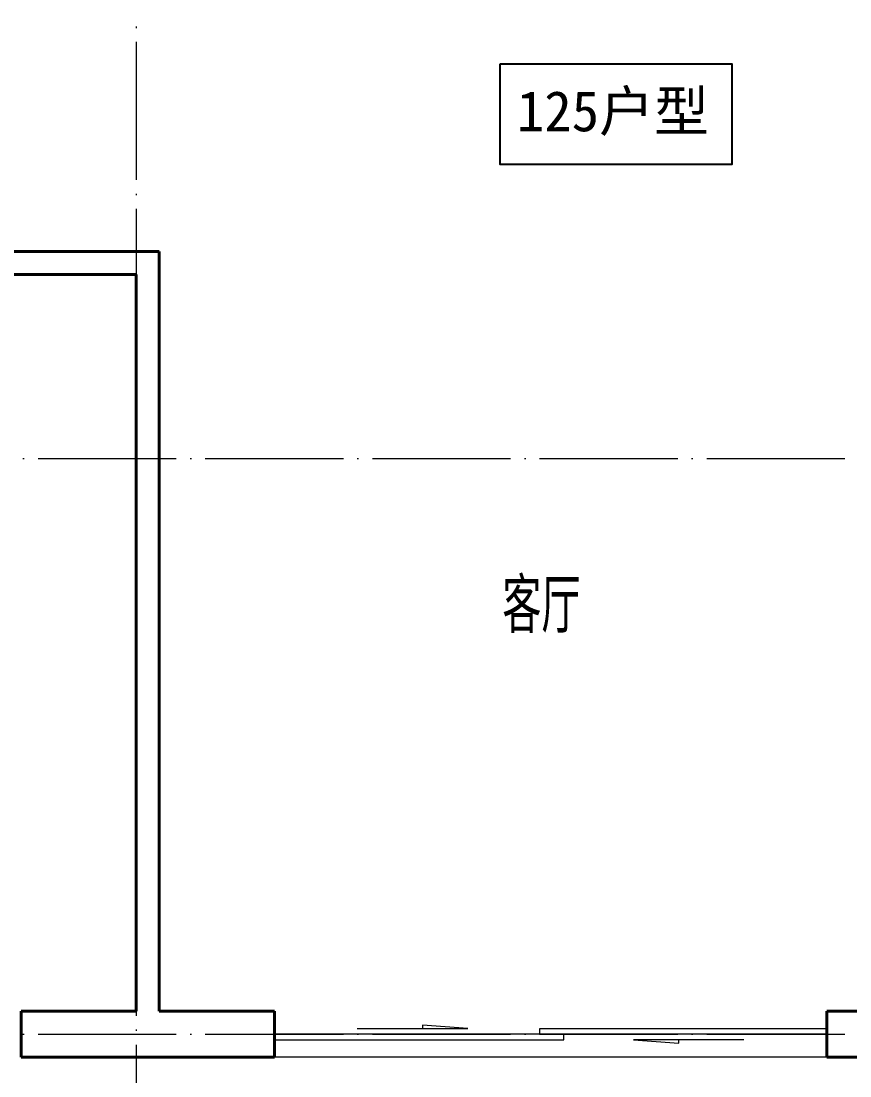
# Model space of a CAD drawing. Extents: x 27938 to 650306, y -92720 to 1524912.
# Drawn here: x 305617 to 309217, y 597568 to 602149 of the extents above; entities that cross this region are included whole.
import ezdxf

# ---------------------------------------------------------------- set-up
doc = ezdxf.new("R2010")
doc.units = 0
doc.header["$LTSCALE"] = 1000
doc.header["$MEASUREMENT"] = 0
doc.linetypes.add('DOTE', pattern=[2.42, 2, -0.2, 0.02, -0.2])
for name, color, linetype, lineweight in [('DOTE', 19, 'DOTE', 9), ('WALL', 9, 'Continuous', 40), ('WINDOW', 8, 'Continuous', 15)]:
    doc.layers.add(name, color=color, linetype=linetype, lineweight=lineweight)
doc.layers.add('PUB_TEXT', color=4, linetype='Continuous')
doc.styles.get("Standard").update_dxf_attribs({"font": 'gbenor.shx', "bigfont": 'gbcbig.shx'})
doc.styles.add('黑体', font='simhei.ttf')

# ---------------------------------------------------------------- blocks, each defined once
blk = doc.blocks.new('GDGDGRDGDGDR')
at = {"layer": 'DOTE', "linetype": 'DOTE', "ltscale": 0.3}
for p, q in [((306116.6, 612948.8), (306116.6, 593948.8)), ((270116.6, 600248.8), (328916.6, 600248.8)), ((270116.6, 597748.8), (328916.6, 597748.8))]:
    blk.add_line(p, q, dxfattribs=at)
blk = doc.blocks.new('$DorLib2D$00000131')
at = {"color": 0, "linetype": 'Continuous'}
for p, q in [((0.15, 0.125), (0.2319, 0.1973)), ((0.2319, 0.1973), (0.2319, 0.125)), ((-0.5, 0.125), (-0.5, 0)), ((0.0192, 0.125), (-0.5, 0.125)), ((0.0192, 0), (0.0192, 0.125)), ((0.35, 0.125), (0.15, 0.125)), ((-0.5, 0), (0.0192, 0)), ((-0.024, 0), (0.5, 0)), ((-0.024, -0.125), (-0.024, 0)), ((0.5, 0), (0.5, -0.125)), ((-0.35, -0.125), (-0.15, -0.125)), ((-0.2319, -0.1973), (-0.2319, -0.125)), ((-0.15, -0.125), (-0.2319, -0.1973)), ((0.5, -0.125), (-0.024, -0.125))]:
    blk.add_line(p, q, dxfattribs=at)

msp = doc.modelspace()

# ---------------------------------------------------------------- linework, layer by layer
at = {"color": 8}
msp.add_lwpolyline([(307698.1, 601962.5), (308704.1, 601962.5), (308704.1, 601526.5), (307698.1, 601526.5)], close=True, dxfattribs=at)
at = {"layer": 'WALL', "color": 8}
for p, q in [((306216.6, 601148.8), (304116.6, 601148.8)), ((306216.6, 601148.8), (306216.6, 597848.8)), ((304116.6, 601048.8), (306116.6, 601048.8)), ((306116.6, 601048.8), (306116.6, 597848.8)), ((306116.6, 597848.8), (305616.6, 597848.8)), ((305616.6, 597848.8), (305616.6, 597648.8)), ((306716.6, 597848.8), (306216.6, 597848.8)), ((306716.6, 597648.8), (306716.6, 597848.8)), ((309916.6, 597848.8), (309116.6, 597848.8)), ((309116.6, 597848.8), (309116.6, 597648.8)), ((305616.6, 597648.8), (306116.6, 597648.8)), ((306116.6, 597648.8), (306716.6, 597648.8)), ((309116.6, 597648.8), (309916.6, 597648.8))]:
    msp.add_line(p, q, dxfattribs=at)
at = {"layer": 'WINDOW'}
msp.add_line((309116.6, 597648.8), (306716.6, 597648.8), dxfattribs=at)

# ---------------------------------------------------------------- block references
msp.add_blockref('GDGDGRDGDGDR', (0, 0))
at = {"layer": 'WINDOW', "xscale": 2400, "yscale": -200, "zscale": 2400, "rotation": 180}
msp.add_blockref('$DorLib2D$00000131', (307916.6, 597748.8), dxfattribs=at)

# ---------------------------------------------------------------- texts
at = {"color": 8, "style": '黑体'}
msp.add_text('125户型', height=175, dxfattribs=at).set_placement((307770.2, 601670.3))
at = {"layer": 'PUB_TEXT', "color": 8}
msp.add_text('客厅', height=236.31, dxfattribs=at).set_placement((307706.7, 599491.3))

doc.saveas('drawing.dxf')
